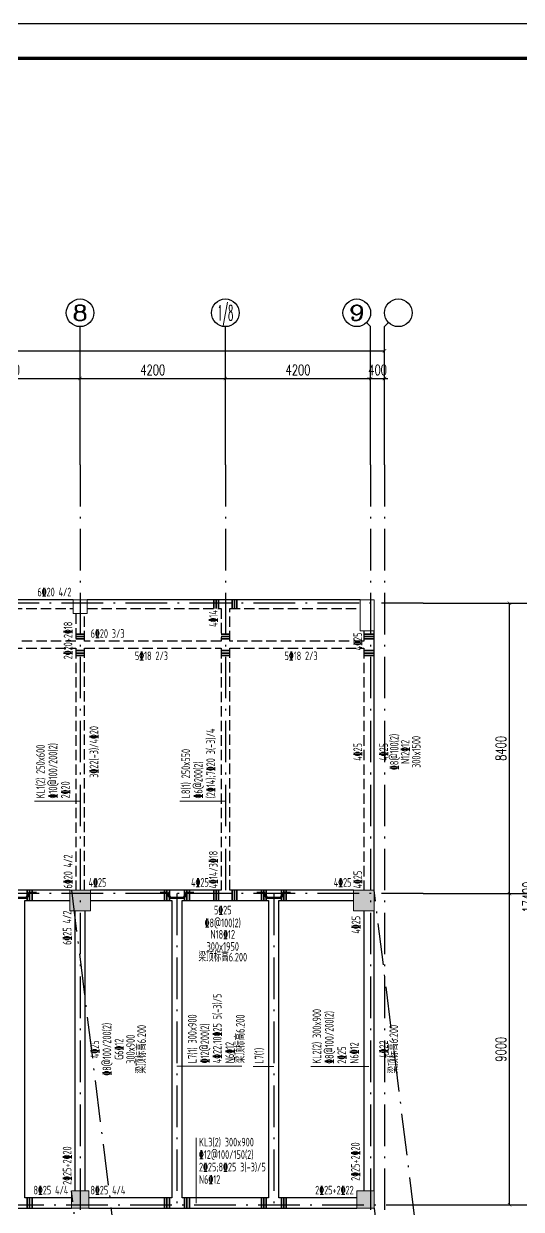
# Model space of a CAD drawing. Extents: x 169490 to 7584583, y -2399407 to 1374371.
# Drawn here: x 1764211 to 1778595, y 743254 to 777546 of the extents above; entities that cross this region are included whole.
import ezdxf
from ezdxf.enums import TextEntityAlignment as Align

# ---------------------------------------------------------------- set-up
doc = ezdxf.new("R2010")
doc.units = 0
doc.header["$LTSCALE"] = 100
doc.linetypes.add('D3轴线点划线', pattern=[18.5, 12, -3, 0.5, -3])
doc.linetypes.add('H3普通虚线', pattern=[4.2, 3, -1.2])
doc.layers.get('0').update_dxf_attribs({"linetype": 'CONTINUOUS'})
doc.layers.get('DEFPOINTS').update_dxf_attribs({"linetype": 'CONTINUOUS'})
for name, color, linetype in [('AXIS', 3, 'CONTINUOUS'), ('AXIS_TEXT', 4, 'CONTINUOUS'), ('C-AXIS(轴号)', 3, 'CONTINUOUS'), ('C-AXIS-T(字)', 7, 'CONTINUOUS'), ('C-DOTE', 8, 'D3轴线点划线'), ('S-BEAM-LINE1', 4, 'CONTINUOUS'), ('S-BEAM-LINE2', 4, 'H3普通虚线'), ('S-COLU-HATCH', 251, 'CONTINUOUS'), ('图框', 140, 'CONTINUOUS')]:
    doc.layers.add(name, color=color, linetype=linetype)
for name, color, linetype, lineweight in [('S-COLU-LINE1', 6, 'CONTINUOUS', 18), ('梁原位标注', 7, 'CONTINUOUS', 18), ('梁标注引线', 2, 'CONTINUOUS', 18), ('梁附加吊筋', 1, 'CONTINUOUS', 50), ('梁附加箍筋', 1, 'CONTINUOUS', 35), ('砼柱', 2, 'CONTINUOUS', 35)]:
    doc.layers.add(name, color=color, linetype=linetype, lineweight=lineweight)
doc.styles.add('_TCH_AXIS', font='COMPLEX', dxfattribs={"bigfont": 'GBCBIG'})
doc.styles.add('_TCH_DIM_T3', font='SIMPLEX.shx', dxfattribs={"width": 0.705882, "bigfont": 'GBCBIG.shx'})
doc.styles.add('BW_Rein', font='Tssdeng.shx', dxfattribs={"width": 0.7, "bigfont": 'hztxt.shx'})
doc.styles.add('COMPLEX', font='COMPLEX')
doc.dimstyles.new('_TCH_ARCH&&100', dxfattribs={"dimtxt": 297.5, "dimasz": 100, "dimexe": 250, "dimexo": 300, "dimgap": 100, "dimtad": 1, "dimdec": 0, "dimzin": 0, "dimdsep": 46, "dimtxsty": '_TCH_DIM_T3', "dimblk": 'ARCHTICK', "dimcen": 0.09, "dimclrt": 7, "dimazin": 2, "dimtfac": 1, "dimtdec": 0, "dimtix": 1, "dimtmove": 2, "dimatfit": 3, "dimfxl": 1, "dimtolj": 1, "dimtzin": 0, "dimarcsym": 0})

# ---------------------------------------------------------------- blocks, each defined once
blk = doc.blocks.new('_ARCHTICK')
at = {"const_width": 0.15}
blk.add_lwpolyline([(-0.5, -0.5), (0.5, 0.5)], dxfattribs=at)
blk = doc.blocks.new('*D1804')
at = {"layer": 'AXIS', "color": 0, "lineweight": -2, "transparency": 16777216}
for p, q in [((1776056, 760783), (1779306, 760783)), ((1779056, 743383), (1779056, 760783)), ((1776056, 743383), (1779306, 743383))]:
    blk.add_line(p, q, dxfattribs=at)
at = {"layer": 'DEFPOINTS', "color": 0, "transparency": 16777216}
for p in [(1775756, 760783), (1779056, 760783), (1775756, 743383)]:
    blk.add_point(p, dxfattribs=at)
at = {"layer": 'AXIS', "color": 0, "lineweight": -2, "transparency": 16777216, "xscale": 100, "yscale": 100, "zscale": 100}
for p, rotation in [((1779056, 760783), 90), ((1779056, 743383), 270)]:
    blk.add_blockref('_ARCHTICK', p, dxfattribs=dict(at, rotation=rotation))
at = {"layer": 'AXIS', "color": 7, "transparency": 16777216, "insert": (1778781, 752283), "char_height": 297.5, "attachment_point": 5, "rotation": 90, "style": '_TCH_DIM_T3'}
blk.add_mtext('\\A1;17400', dxfattribs=at)
blk = doc.blocks.new('*D1805')
at = {"layer": 'AXIS', "color": 0, "lineweight": -2, "transparency": 16777216}
for p, q in [((1776056, 760783), (1778506, 760783)), ((1778256, 752383), (1778256, 760783)), ((1776056, 752383), (1778506, 752383))]:
    blk.add_line(p, q, dxfattribs=at)
at = {"layer": 'DEFPOINTS', "color": 0, "transparency": 16777216}
for p in [(1775756, 760783), (1778256, 760783), (1775756, 752383)]:
    blk.add_point(p, dxfattribs=at)
at = {"layer": 'AXIS', "color": 0, "lineweight": -2, "transparency": 16777216, "xscale": 100, "yscale": 100, "zscale": 100}
for p, rotation in [((1778256, 760783), 90), ((1778256, 752383), 270)]:
    blk.add_blockref('_ARCHTICK', p, dxfattribs=dict(at, rotation=rotation))
at = {"layer": 'AXIS', "color": 7, "transparency": 16777216, "insert": (1778007, 756583), "char_height": 297.5, "attachment_point": 5, "rotation": 90, "style": '_TCH_DIM_T3'}
blk.add_mtext('\\A1;8400', dxfattribs=at)
blk = doc.blocks.new('*D1806')
at = {"layer": 'AXIS', "color": 0, "lineweight": -2, "transparency": 16777216}
for p, q in [((1776056, 752383), (1778506, 752383)), ((1778256, 743383), (1778256, 752383)), ((1776056, 743383), (1778506, 743383))]:
    blk.add_line(p, q, dxfattribs=at)
at = {"layer": 'DEFPOINTS', "color": 0, "transparency": 16777216}
for p in [(1775756, 752383), (1778256, 752383), (1775756, 743383)]:
    blk.add_point(p, dxfattribs=at)
at = {"layer": 'AXIS', "color": 0, "lineweight": -2, "transparency": 16777216, "xscale": 100, "yscale": 100, "zscale": 100}
for p, rotation in [((1778256, 752383), 90), ((1778256, 743383), 270)]:
    blk.add_blockref('_ARCHTICK', p, dxfattribs=dict(at, rotation=rotation))
at = {"layer": 'AXIS', "color": 7, "transparency": 16777216, "insert": (1778007, 747883), "char_height": 297.5, "attachment_point": 5, "rotation": 90, "style": '_TCH_DIM_T3'}
blk.add_mtext('\\A1;9000', dxfattribs=at)
blk = doc.blocks.new('*D1807')
at = {"layer": 'AXIS', "color": 0, "lineweight": -2, "transparency": 16777216}
for p, q in [((1719641, 765083), (1719641, 768333)), ((1774641, 765083), (1774641, 768333)), ((1719641, 768083), (1774641, 768083))]:
    blk.add_line(p, q, dxfattribs=at)
at = {"layer": 'DEFPOINTS', "color": 0, "transparency": 16777216}
for p in [(1774641, 768083), (1719641, 764783), (1774641, 764783)]:
    blk.add_point(p, dxfattribs=at)
at = {"layer": 'AXIS', "color": 0, "lineweight": -2, "transparency": 16777216, "xscale": 100, "yscale": 100, "zscale": 100, "rotation": 180}
blk.add_blockref('_ARCHTICK', (1719641, 768083), dxfattribs=at)
at = {"layer": 'AXIS', "color": 0, "lineweight": -2, "transparency": 16777216, "xscale": 100, "yscale": 100, "zscale": 100}
blk.add_blockref('_ARCHTICK', (1774641, 768083), dxfattribs=at)
at = {"layer": 'AXIS', "color": 7, "transparency": 16777216, "insert": (1747141, 768332), "char_height": 297.5, "attachment_point": 5, "style": '_TCH_DIM_T3'}
blk.add_mtext('\\A1;55000', dxfattribs=at)
blk = doc.blocks.new('*D1808')
at = {"layer": 'AXIS', "color": 0, "lineweight": -2, "transparency": 16777216}
for p, q in [((1774241, 765083), (1774241, 767533)), ((1774641, 765083), (1774641, 767533)), ((1774241, 767283), (1774141, 767283)), ((1774241, 767283), (1774641, 767283)), ((1774641, 767283), (1774741, 767283))]:
    blk.add_line(p, q, dxfattribs=at)
at = {"layer": 'DEFPOINTS', "color": 0, "transparency": 16777216}
for p in [(1774641, 767283), (1774241, 764783), (1774641, 764783)]:
    blk.add_point(p, dxfattribs=at)
at = {"layer": 'AXIS', "color": 0, "lineweight": -2, "transparency": 16777216, "xscale": 100, "yscale": 100, "zscale": 100}
blk.add_blockref('_ARCHTICK', (1774241, 767283), dxfattribs=at)
at = {"layer": 'AXIS', "color": 0, "lineweight": -2, "transparency": 16777216, "xscale": 100, "yscale": 100, "zscale": 100, "rotation": 180}
blk.add_blockref('_ARCHTICK', (1774641, 767283), dxfattribs=at)
at = {"layer": 'AXIS', "color": 7, "transparency": 16777216, "insert": (1774441, 767532), "char_height": 297.5, "attachment_point": 5, "style": '_TCH_DIM_T3'}
blk.add_mtext('\\A1;400', dxfattribs=at)
blk = doc.blocks.new('*D1809')
at = {"layer": 'AXIS', "color": 0, "lineweight": -2, "transparency": 16777216}
for p, q in [((1770041, 765083), (1770041, 767533)), ((1774241, 765083), (1774241, 767533)), ((1770041, 767283), (1774241, 767283))]:
    blk.add_line(p, q, dxfattribs=at)
at = {"layer": 'DEFPOINTS', "color": 0, "transparency": 16777216}
for p in [(1774241, 767283), (1770041, 764783), (1774241, 764783)]:
    blk.add_point(p, dxfattribs=at)
at = {"layer": 'AXIS', "color": 0, "lineweight": -2, "transparency": 16777216, "xscale": 100, "yscale": 100, "zscale": 100, "rotation": 180}
blk.add_blockref('_ARCHTICK', (1770041, 767283), dxfattribs=at)
at = {"layer": 'AXIS', "color": 0, "lineweight": -2, "transparency": 16777216, "xscale": 100, "yscale": 100, "zscale": 100}
blk.add_blockref('_ARCHTICK', (1774241, 767283), dxfattribs=at)
at = {"layer": 'AXIS', "color": 7, "transparency": 16777216, "insert": (1772141, 767532), "char_height": 297.5, "attachment_point": 5, "style": '_TCH_DIM_T3'}
blk.add_mtext('\\A1;4200', dxfattribs=at)
blk = doc.blocks.new('*D1810')
at = {"layer": 'AXIS', "color": 0, "lineweight": -2, "transparency": 16777216}
for p, q in [((1765841, 765083), (1765841, 767533)), ((1770041, 765083), (1770041, 767533)), ((1765841, 767283), (1770041, 767283))]:
    blk.add_line(p, q, dxfattribs=at)
at = {"layer": 'DEFPOINTS', "color": 0, "transparency": 16777216}
for p in [(1770041, 767283), (1765841, 764783), (1770041, 764783)]:
    blk.add_point(p, dxfattribs=at)
at = {"layer": 'AXIS', "color": 0, "lineweight": -2, "transparency": 16777216, "xscale": 100, "yscale": 100, "zscale": 100, "rotation": 180}
blk.add_blockref('_ARCHTICK', (1765841, 767283), dxfattribs=at)
at = {"layer": 'AXIS', "color": 0, "lineweight": -2, "transparency": 16777216, "xscale": 100, "yscale": 100, "zscale": 100}
blk.add_blockref('_ARCHTICK', (1770041, 767283), dxfattribs=at)
at = {"layer": 'AXIS', "color": 7, "transparency": 16777216, "insert": (1767941, 767532), "char_height": 297.5, "attachment_point": 5, "style": '_TCH_DIM_T3'}
blk.add_mtext('\\A1;4200', dxfattribs=at)
blk = doc.blocks.new('*D1811')
at = {"layer": 'AXIS', "color": 0, "lineweight": -2, "transparency": 16777216}
for p, q in [((1761641, 765083), (1761641, 767533)), ((1765841, 765083), (1765841, 767533)), ((1761641, 767283), (1765841, 767283))]:
    blk.add_line(p, q, dxfattribs=at)
at = {"layer": 'DEFPOINTS', "color": 0, "transparency": 16777216}
for p in [(1765841, 767283), (1761641, 764783), (1765841, 764783)]:
    blk.add_point(p, dxfattribs=at)
at = {"layer": 'AXIS', "color": 0, "lineweight": -2, "transparency": 16777216, "xscale": 100, "yscale": 100, "zscale": 100, "rotation": 180}
blk.add_blockref('_ARCHTICK', (1761641, 767283), dxfattribs=at)
at = {"layer": 'AXIS', "color": 0, "lineweight": -2, "transparency": 16777216, "xscale": 100, "yscale": 100, "zscale": 100}
blk.add_blockref('_ARCHTICK', (1765841, 767283), dxfattribs=at)
at = {"layer": 'AXIS', "color": 7, "transparency": 16777216, "insert": (1763741, 767532), "char_height": 297.5, "attachment_point": 5, "style": '_TCH_DIM_T3'}
blk.add_mtext('\\A1;4200', dxfattribs=at)
blk = doc.blocks.new('_AXISO')
blk.add_circle((0, 0), 0.5)
at = {"layer": 'AXIS_TEXT', "style": 'COMPLEX', "width": 1.041667}
blk.add_attdef('A', text='', height=0.56, dxfattribs=at).set_placement((-0.25, -0.28), (0.25, -0.28), align=Align.FIT)

msp = doc.modelspace()

# ---------------------------------------------------------------- hatches: boundary and pattern name
at = {"layer": 'S-COLU-HATCH', "ltscale": 10}
h = msp.add_hatch(color=256, dxfattribs=at)
h.dxf.hatch_style = 1
h.paths.add_polyline_path([(1766140.5, 752483), (1765540.5, 752483), (1765540.5, 751883), (1766140.5, 751883)])
h = msp.add_hatch(color=256, dxfattribs=at)
h.dxf.hatch_style = 1
h.paths.add_polyline_path([(1774340.5, 752483), (1773740.5, 752483), (1773740.5, 751883), (1774340.5, 751883)])
h = msp.add_hatch(color=256, dxfattribs=at)
h.dxf.hatch_style = 1
h.paths.add_polyline_path([(1766090.5, 743783), (1765590.5, 743783), (1765590.5, 743283), (1766090.5, 743283)])
h = msp.add_hatch(color=256, dxfattribs=at)
h.dxf.hatch_style = 1
h.paths.add_polyline_path([(1774340.5, 743783), (1773840.5, 743783), (1773840.5, 743283), (1774340.5, 743283)])

# ---------------------------------------------------------------- linework, layer by layer
at = {"layer": 'C-AXIS(轴号)'}
for p, q in [((1774123.3, 768900.1), (1774240.5, 768783)), ((1774757.7, 768900.1), (1774640.5, 768783)), ((1765840.5, 764783), (1765840.5, 768783)), ((1770040.5, 764783), (1770040.5, 768783)), ((1774240.5, 764783), (1774240.5, 768783)), ((1774640.5, 764783), (1774640.5, 768783)), ((1775755.9, 760783), (1779755.9, 760783)), ((1775755.9, 752383), (1779755.9, 752383)), ((1775755.9, 743383), (1779755.9, 743383))]:
    msp.add_line(p, q, dxfattribs=at)
at = {"layer": 'C-DOTE'}
for p, q in [((1765840.5, 764783), (1765840.5, 738583)), ((1765840.5, 764783), (1765840.5, 749783)), ((1770040.5, 764783), (1770040.5, 752383)), ((1774240.5, 764783), (1774240.5, 738583)), ((1774640.5, 764783), (1774640.5, 738583)), ((1775755.9, 760783), (1717340.5, 760783)), ((1775755.9, 752383), (1717340.5, 752383)), ((1765590.5, 752483), (1768143.7, 731970.6)), ((1768640.5, 752383), (1768640.5, 743383)), ((1771440.5, 752383), (1771440.5, 743383)), ((1776893.7, 731970.6), (1774340.5, 752483)), ((1768143.7, 723270.6), (1765590.5, 743783)), ((1717340.5, 743383), (1775755.9, 743383)), ((1774340.5, 743283), (1776893.7, 722770.6))]:
    msp.add_line(p, q, dxfattribs=at)
at = {"layer": 'S-BEAM-LINE1'}
for p, q in [((1765640.5, 760883), (1761640.5, 760883)), ((1770040.5, 760883), (1766040.5, 760883)), ((1773940.5, 760883), (1770040.5, 760883)), ((1774340.5, 759583), (1774340.5, 759983)), ((1774340.5, 752483), (1774340.5, 759583)), ((1765540.5, 752483), (1764040.5, 752483)), ((1768640.5, 752483), (1766140.5, 752483)), ((1769915.5, 752483), (1768640.5, 752483)), ((1771440.5, 752483), (1770165.5, 752483)), ((1773740.5, 752483), (1771440.5, 752483)), ((1764240.5, 752183), (1765540.5, 752183)), ((1764240.5, 743583), (1764240.5, 752183)), ((1766140.5, 752183), (1768490.5, 752183)), ((1768490.5, 752183), (1768490.5, 743583)), ((1768790.5, 752183), (1770040.5, 752183)), ((1768790.5, 743583), (1768790.5, 752183)), ((1770040.5, 752183), (1771290.5, 752183)), ((1771290.5, 752183), (1771290.5, 743583)), ((1771590.5, 752183), (1773740.5, 752183)), ((1771590.5, 743583), (1771590.5, 752183)), ((1765690.5, 751883), (1765690.5, 743783)), ((1765990.5, 743783), (1765990.5, 751883)), ((1774040.5, 751883), (1774040.5, 743783)), ((1774340.5, 743783), (1774340.5, 751883)), ((1765590.5, 743583), (1764240.5, 743583)), ((1768490.5, 743583), (1766090.5, 743583)), ((1771290.5, 743583), (1768790.5, 743583)), ((1773840.5, 743583), (1771590.5, 743583)), ((1764040.5, 743283), (1765590.5, 743283)), ((1766090.5, 743283), (1768640.5, 743283)), ((1768640.5, 743283), (1771440.5, 743283)), ((1771440.5, 743283), (1773840.5, 743283))]:
    msp.add_line(p, q, dxfattribs=at)
at = {"layer": 'S-BEAM-LINE2'}
for p, q in [((1761765.5, 760633), (1765640.5, 760633)), ((1766040.5, 760633), (1769915.5, 760633)), ((1769915.5, 760633), (1769915.5, 759683)), ((1770165.5, 760633), (1773940.5, 760633)), ((1770165.5, 759683), (1770165.5, 760633)), ((1765715.5, 760483), (1765715.5, 759683)), ((1765965.5, 759683), (1765965.5, 760483)), ((1774040.5, 759983), (1774040.5, 759683)), ((1765715.5, 759683), (1761765.5, 759683)), ((1769915.5, 759683), (1765965.5, 759683)), ((1774040.5, 759683), (1770165.5, 759683)), ((1761765.5, 759483), (1765715.5, 759483)), ((1765715.5, 759483), (1765715.5, 752483)), ((1765965.5, 752483), (1765965.5, 759483)), ((1765965.5, 759483), (1769915.5, 759483)), ((1769915.5, 759483), (1769915.5, 752483)), ((1770165.5, 752483), (1770165.5, 759483)), ((1770165.5, 759483), (1774040.5, 759483)), ((1774040.5, 759483), (1774040.5, 752483))]:
    msp.add_line(p, q, dxfattribs=at)
at = {"layer": 'S-COLU-LINE1'}
for points in [[(1766040.5, 760883), (1765640.5, 760883), (1765640.5, 760483), (1766040.5, 760483)], [(1774340.5, 760883), (1773940.5, 760883), (1773940.5, 759983), (1774340.5, 759983)], [(1766140.5, 752483), (1765540.5, 752483), (1765540.5, 751883), (1766140.5, 751883)], [(1774340.5, 752483), (1773740.5, 752483), (1773740.5, 751883), (1774340.5, 751883)], [(1766090.5, 743783), (1765590.5, 743783), (1765590.5, 743283), (1766090.5, 743283)], [(1774340.5, 743783), (1773840.5, 743783), (1773840.5, 743283), (1774340.5, 743283)]]:
    msp.add_lwpolyline(points, close=True, dxfattribs=at)
at = {"layer": '图框'}
msp.add_lwpolyline([(1707296, 718145.5), (1791396, 718145.5), (1791396, 777545.5), (1707296, 777545.5)], close=True, dxfattribs=at)
at = {"layer": '图框', "const_width": 100}
msp.add_lwpolyline([(1709796, 719145.5), (1790396, 719145.5), (1790396, 776545.5), (1709796, 776545.5)], close=True, dxfattribs=at)
at = {"layer": '梁标注引线'}
for p, q in [((1765840.5, 755057.5), (1764520.5, 755057.5)), ((1770040.5, 755057.5), (1768720.5, 755057.5)), ((1768640.5, 747397.7), (1770517.8, 747397.7)), ((1771440.5, 747383.9), (1770840.5, 747383.9)), ((1774190.5, 747383.9), (1772510.5, 747383.9)), ((1769197.3, 743433), (1769197.3, 745321.2))]:
    msp.add_line(p, q, dxfattribs=at)
at = {"layer": '梁附加吊筋', "lineweight": 50}
for points in [[(1763603.9, 752408), (1763803.9, 752408), (1763890.5, 752258), (1764290.5, 752258), (1764377.1, 752408), (1764577.1, 752408)], [(1768153.9, 752408), (1768353.9, 752408), (1768440.5, 752258), (1768840.5, 752258), (1768927.1, 752408), (1769127.1, 752408)], [(1770953.9, 752408), (1771153.9, 752408), (1771240.5, 752258), (1771640.5, 752258), (1771727.1, 752408), (1771927.1, 752408)]]:
    msp.add_lwpolyline(points, dxfattribs=at)
at = {"layer": '梁附加箍筋', "lineweight": 35}
for p, q in [((1769705.5, 760633), (1769705.5, 760883)), ((1769775.5, 760633), (1769775.5, 760883)), ((1769845.5, 760633), (1769845.5, 760883)), ((1770235.5, 760633), (1770235.5, 760883)), ((1770305.5, 760633), (1770305.5, 760883)), ((1770375.5, 760633), (1770375.5, 760883)), ((1765965.5, 759893), (1765715.5, 759893)), ((1765965.5, 759823), (1765715.5, 759823)), ((1765965.5, 759753), (1765715.5, 759753)), ((1770165.5, 759893), (1769915.5, 759893)), ((1770165.5, 759823), (1769915.5, 759823)), ((1770165.5, 759753), (1769915.5, 759753)), ((1774340.5, 759893), (1774040.5, 759893)), ((1774340.5, 759823), (1774040.5, 759823)), ((1774340.5, 759753), (1774040.5, 759753)), ((1765965.5, 759413), (1765715.5, 759413)), ((1765965.5, 759343), (1765715.5, 759343)), ((1765965.5, 759273), (1765715.5, 759273)), ((1770165.5, 759413), (1769915.5, 759413)), ((1770165.5, 759343), (1769915.5, 759343)), ((1770165.5, 759273), (1769915.5, 759273)), ((1774340.5, 759413), (1774040.5, 759413)), ((1774340.5, 759343), (1774040.5, 759343)), ((1774340.5, 759273), (1774040.5, 759273)), ((1764310.5, 752183), (1764310.5, 752483)), ((1764380.5, 752183), (1764380.5, 752483)), ((1764450.5, 752183), (1764450.5, 752483)), ((1768280.5, 752183), (1768280.5, 752483)), ((1768350.5, 752183), (1768350.5, 752483)), ((1768420.5, 752183), (1768420.5, 752483)), ((1768860.5, 752183), (1768860.5, 752483)), ((1768930.5, 752183), (1768930.5, 752483)), ((1769000.5, 752183), (1769000.5, 752483)), ((1769705.5, 752183), (1769705.5, 752483)), ((1769775.5, 752183), (1769775.5, 752483)), ((1769845.5, 752183), (1769845.5, 752483)), ((1770235.5, 752183), (1770235.5, 752483)), ((1770305.5, 752183), (1770305.5, 752483)), ((1770375.5, 752183), (1770375.5, 752483)), ((1771080.5, 752183), (1771080.5, 752483)), ((1771150.5, 752183), (1771150.5, 752483)), ((1771220.5, 752183), (1771220.5, 752483)), ((1771660.5, 752183), (1771660.5, 752483)), ((1771730.5, 752183), (1771730.5, 752483)), ((1771800.5, 752183), (1771800.5, 752483)), ((1764310.5, 743283), (1764310.5, 743583)), ((1764380.5, 743283), (1764380.5, 743583)), ((1764450.5, 743283), (1764450.5, 743583)), ((1768280.5, 743283), (1768280.5, 743583)), ((1768350.5, 743283), (1768350.5, 743583)), ((1768420.5, 743283), (1768420.5, 743583)), ((1768860.5, 743283), (1768860.5, 743583)), ((1768930.5, 743283), (1768930.5, 743583)), ((1769000.5, 743283), (1769000.5, 743583)), ((1771080.5, 743283), (1771080.5, 743583)), ((1771150.5, 743283), (1771150.5, 743583)), ((1771220.5, 743283), (1771220.5, 743583)), ((1771660.5, 743283), (1771660.5, 743583)), ((1771730.5, 743283), (1771730.5, 743583)), ((1771800.5, 743283), (1771800.5, 743583))]:
    msp.add_line(p, q, dxfattribs=at)
at = {"layer": '砼柱', "ltscale": 10}
msp.add_lwpolyline([(1709796, 776545.5), (1783400.9, 776545.5), (1783400.9, 719145.5), (1709796, 719145.5)], close=True, dxfattribs=at)

# ---------------------------------------------------------------- block references
at = {"layer": 'C-AXIS(轴号)'}
ref = msp.add_blockref('_AXISO', (1765840.5, 769183), dxfattribs=dict(at, xscale=800, yscale=800, zscale=800))
ref.add_attrib('A', '8', dxfattribs={"layer": 'C-AXIS-T(字)', "height": 452.5, "style": '_TCH_AXIS', "width": 1.5}).set_placement((1765614.2, 768956.7), (1766066.8, 768956.7), align=Align.FIT)
ref = msp.add_blockref('_AXISO', (1770040.5, 769183), dxfattribs=dict(at, xscale=800, yscale=800, zscale=800))
ref.add_attrib('A', '1/8', dxfattribs={"layer": 'C-AXIS-T(字)', "height": 452.55, "style": '_TCH_AXIS', "width": 0.411765}).set_placement((1769814.2, 768956.7), (1770266.8, 768956.7), align=Align.FIT)
ref = msp.add_blockref('_AXISO', (1773840.5, 769183), dxfattribs=dict(at, xscale=800, yscale=800, zscale=800))
ref.add_attrib('A', '9', dxfattribs={"layer": 'C-AXIS-T(字)', "height": 452.5, "style": '_TCH_AXIS', "width": 1.5}).set_placement((1773614.2, 768956.7), (1774066.8, 768956.7), align=Align.FIT)
at = {"layer": 'C-AXIS(轴号)', "xscale": 800, "yscale": 800, "zscale": 800}
msp.add_blockref('_AXISO', (1775040.5, 769183), dxfattribs=at)

# ---------------------------------------------------------------- texts
at = {"layer": '梁原位标注', "style": 'BW_Rein', "width": 0.65}
for s, p in [('6%%13220 4/2', (1765590.5, 760983)), ('8%%13225 4/4', (1765500.8, 743683)), ('2%%13225+2%%13222', (1773750.8, 743683))]:
    msp.add_text(s, height=250, dxfattribs=at).set_placement(p, align=Align.RIGHT)
for s, p in [('4%%13214', (1769815.5, 760583)), ('4%%13225', (1773990.5, 759935)), ('6%%13225 4/2', (1765590.5, 751893.3)), ('4%%13225', (1773940.5, 751740)), ('2%%13225+2%%13220', (1773923.8, 745189.1))]:
    msp.add_text(s, height=250, rotation=90, dxfattribs=at).set_placement(p, align=Align.RIGHT)
for s, p in [('2%%13220+2%%13218', (1765615.5, 759161.8)), ('6%%13220 4/2', (1765615.5, 752533)), ('4%%13214/3%%13218', (1769815.5, 752533)), ('4%%13225', (1773990.5, 752533)), ('2%%13225+2%%13220', (1765590.5, 743959.2))]:
    msp.add_text(s, height=250, rotation=90, dxfattribs=at).set_placement(p)
for s, p in [('6%%13220 3/3', (1766146.7, 759783)), ('5%%13218 2/3', (1767424.8, 759137.1)), ('5%%13218 2/3', (1771750.3, 759137.1)), ('4%%13225', (1766086.3, 752583)), ('8%%13225 4/4', (1766140.5, 743683))]:
    msp.add_text(s, height=250, dxfattribs=at).set_placement(p)
for s, p in [('3%%13222(-3)/4%%13220', (1766365.5, 756483)), ('%%1328@100(2)', (1775046.9, 756483)), ('300x1500', (1775683, 756483)), ('4%%13225', (1773990.5, 756483)), ('4%%13225', (1774740.5, 756483)), ('N12%%13212', (1775362.8, 756483)), ('%%1328@100/200(2)', (1766740.5, 747883)), ('梁顶标高6.200', (1767744, 747883)), ('梁顶标高6.200', (1775032.4, 747883)), ('4%%13225', (1766390.5, 747883)), ('G6%%13212', (1767090.5, 747883)), ('300x900', (1767423.5, 747883)), ('4%%13222', (1774740.5, 747883))]:
    msp.add_text(s, height=250, rotation=90, dxfattribs=at).set_placement(p, align=Align.CENTER)
for s, p in [('4%%13225', (1769304.7, 752583)), ('4%%13225', (1773430.5, 752583)), ('5%%13225', (1769965.5, 751783)), ('%%1328@100(2)', (1769965.5, 751411.3)), ('N18%%13212', (1769965.5, 751080.5)), ('梁顶标高6.200', (1769965.5, 750421.8)), ('300x1950', (1769965.5, 750730.5))]:
    msp.add_text(s, height=250, dxfattribs=at).set_placement(p, align=Align.CENTER)
at = {"layer": '梁标注引线', "style": 'BW_Rein', "width": 0.65}
for s, rotation, p in [('(2%%13214);7%%13220 3(-3)/4', 90, (1769740.5, 755137.5)), ('%%13210@100/200(2)', 90, (1765180.5, 755137.5)), ('%%1326@200(2)', 90, (1769380.5, 755137.5)), ('2%%13220', 90, (1765540.5, 755137.5)), ('4%%13222;10%%13225 5(-3)/5', 90, (1769930.1, 747477.7)), ('%%1328@100/200(2)', 90, (1773170.5, 747463.9)), ('%%13212@200(2)', 90, (1769570.1, 747477.7)), ('梁顶标高6.200', 90, (1770597.9, 747477.7)), ('N6%%13212', 90, (1770290.1, 747477.7)), ('2%%13225', 90, (1773530.5, 747463.9)), ('N6%%13212', 90, (1773890.5, 747463.9)), ('%%13212@100/150(2)', 360, (1769277.3, 744711.2)), ('2%%13225;8%%13225 3(-3)/5', 360, (1769277.3, 744351.2)), ('N6%%13212', 360, (1769277.3, 743991.2))]:
    msp.add_text(s, height=250, rotation=rotation, dxfattribs=at).set_placement(p)
at = {"layer": '梁标注引线', "color": 3, "style": 'BW_Rein', "width": 0.65}
for s, p in [('KL1(2) 250x600', (1764820.5, 755137.5)), ('L8(1) 250x550', (1769020.5, 755137.5)), ('L7(1) 300x900', (1769210.1, 747477.7)), ('KL2(2) 300x900', (1772810.5, 747463.9)), ('L7(1)', (1771140.5, 747463.9))]:
    msp.add_text(s, height=250, rotation=90, dxfattribs=at).set_placement(p)
msp.add_text('KL3(2) 300x900', height=250, dxfattribs=at).set_placement((1769277.3, 745071.2))

# ---------------------------------------------------------------- dimensions: what is measured, and where the dimension line sits
at = {"layer": 'AXIS'}
for p1, p2, distance, picture, middle in [((1719640.5, 764783), (1774640.5, 764783), 3300, '*D1807', (1747140.5, 768331.7)), ((1761640.5, 764783), (1765840.5, 764783), 2500, '*D1811', (1763740.5, 767531.7)), ((1765840.5, 764783), (1770040.5, 764783), 2500, '*D1810', (1767940.5, 767531.7)), ((1770040.5, 764783), (1774240.5, 764783), 2500, '*D1809', (1772140.5, 767531.7)), ((1774240.5, 764783), (1774640.5, 764783), 2500, '*D1808', (1774440.5, 767531.7)), ((1775755.9, 752383), (1775755.9, 760783), -2500, '*D1805', (1778007.1, 756583)), ((1775755.9, 743383), (1775755.9, 752383), -2500, '*D1806', (1778007.1, 747883))]:
    dim = msp.add_aligned_dim(p1=p1, p2=p2, distance=distance, dimstyle='_TCH_ARCH&&100', dxfattribs=at)
    dim.commit()
    dim.dimension.update_dxf_attribs({"geometry": picture, "text_midpoint": middle})
dim = msp.add_linear_dim(base=(1779055.9, 760783), p1=(1775755.9, 743383), p2=(1775755.9, 760783), angle=90, dimstyle='_TCH_ARCH&&100', dxfattribs=at)
dim.commit()
dim.dimension.update_dxf_attribs({"geometry": '*D1804', "text_midpoint": (1778780.9, 752283), "dimtype": 161})

doc.saveas('drawing.dxf')
